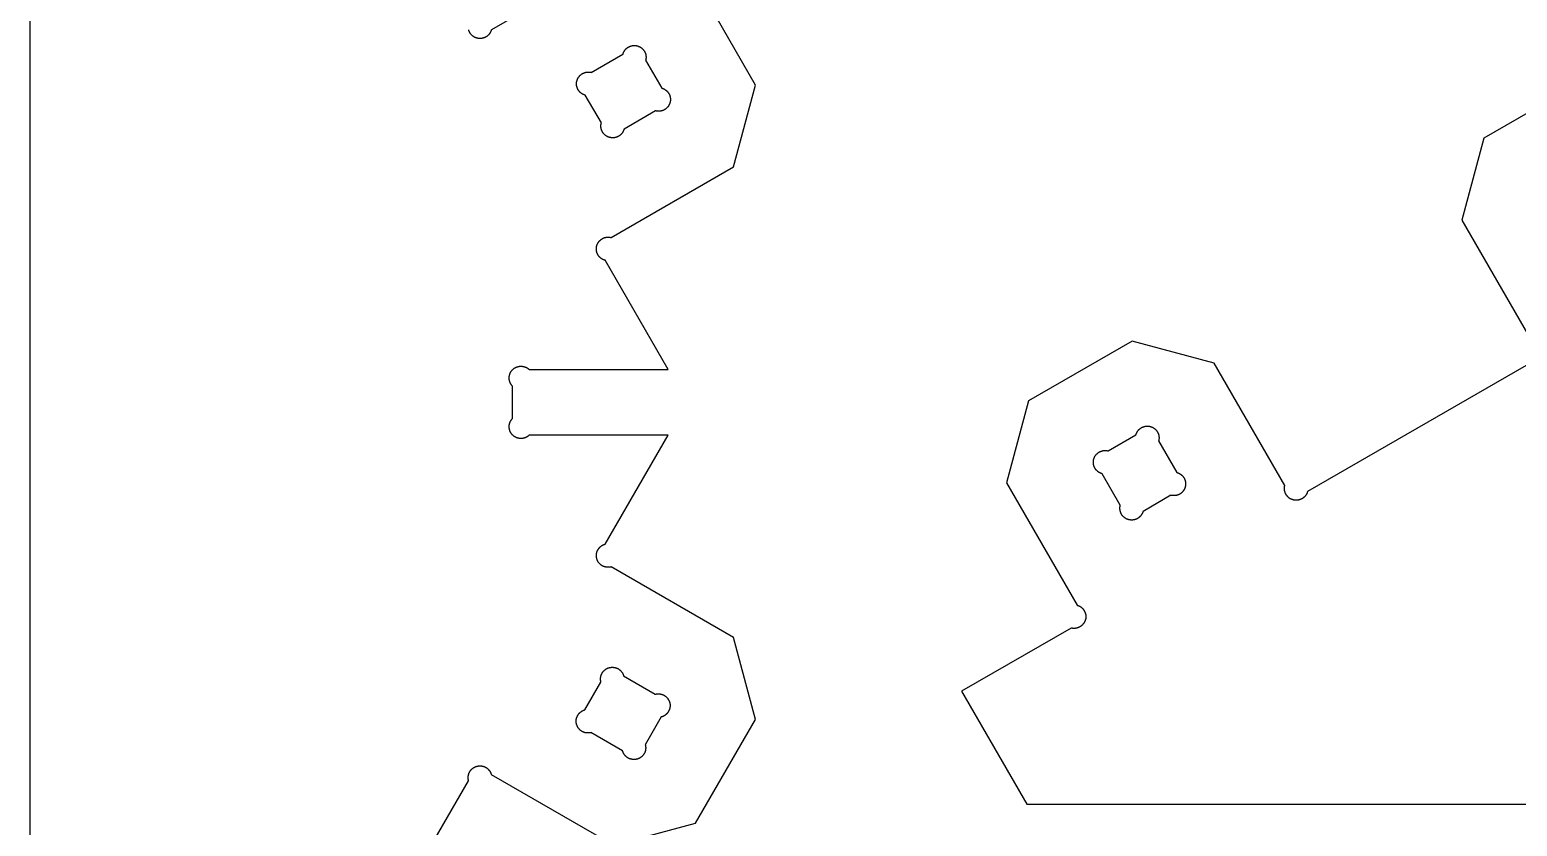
# Model space of a CAD drawing. Header units: inches. Extents: x -71.1 to 24.9, y -42.3 to 5.7.
# Drawn here: x -10.06 to 7, y -12.31 to -3.18 of the extents above; entities that cross this region are included whole.
import ezdxf

# ---------------------------------------------------------------- set-up
doc = ezdxf.new("R2010")
doc.units = ezdxf.units.IN
doc.header["$LTSCALE"] = 0.03937
doc.header["$MEASUREMENT"] = 0
doc.layers.add('profile - inside', color=7, linetype='Continuous', true_color=0x000000)
doc.layers.add('profile - outside', color=7, linetype='Continuous', true_color=0x000000)

msp = doc.modelspace()

# ---------------------------------------------------------------- linework, layer by layer
at = {"layer": 'profile - inside'}
for points in [[(-3.691, -3.929), (-3.694, -3.929), (-3.697, -3.928), (-3.699, -3.927), (-3.702, -3.926), (-3.704, -3.925), (-3.707, -3.924), (-3.709, -3.923), (-3.712, -3.922), (-3.715, -3.921), (-3.717, -3.92), (-3.72, -3.918), (-3.722, -3.917), (-3.724, -3.916), (-3.727, -3.914), (-3.729, -3.913), (-3.732, -3.911), (-3.734, -3.909), (-3.736, -3.908), (-3.739, -3.906), (-3.741, -3.904), (-3.743, -3.902), (-3.745, -3.901), (-3.747, -3.899), (-3.75, -3.897), (-3.752, -3.895), (-3.754, -3.893), (-3.756, -3.891), (-3.758, -3.888), (-3.759, -3.886), (-3.761, -3.884), (-3.763, -3.882), (-3.765, -3.879), (-3.766, -3.877), (-3.768, -3.875), (-3.77, -3.872), (-3.771, -3.87), (-3.773, -3.868), (-3.774, -3.865), (-3.775, -3.863), (-3.777, -3.86), (-3.778, -3.858), (-3.779, -3.855), (-3.78, -3.853), (-3.781, -3.85), (-3.782, -3.848), (-3.783, -3.845), (-3.784, -3.842), (-3.785, -3.84), (-3.786, -3.837), (-3.787, -3.835), (-3.787, -3.832), (-3.788, -3.829), (-3.789, -3.827), (-3.789, -3.824), (-3.79, -3.822), (-3.79, -3.819), (-3.79, -3.817), (-3.791, -3.814), (-3.791, -3.811), (-3.791, -3.809), (-3.791, -3.806), (-3.791, -3.804), (-3.791, -3.801), (-3.791, -3.799), (-3.791, -3.796), (-3.791, -3.793), (-3.791, -3.79), (-3.791, -3.787), (-3.791, -3.784), (-3.79, -3.781), (-3.79, -3.777), (-3.789, -3.774), (-3.789, -3.771), (-3.788, -3.768), (-3.787, -3.765), (-3.786, -3.762), (-3.785, -3.759), (-3.784, -3.755), (-3.783, -3.752), (-3.782, -3.749), (-3.781, -3.746), (-3.779, -3.743), (-3.778, -3.74), (-3.776, -3.737), (-3.775, -3.734), (-3.773, -3.731), (-3.771, -3.728), (-3.769, -3.725), (-3.768, -3.722), (-3.766, -3.719), (-3.763, -3.717), (-3.761, -3.714), (-3.759, -3.711), (-3.757, -3.709), (-3.754, -3.706), (-3.752, -3.703), (-3.749, -3.701), (-3.747, -3.699), (-3.744, -3.696), (-3.742, -3.694), (-3.739, -3.692), (-3.736, -3.69), (-3.733, -3.688), (-3.73, -3.686), (-3.727, -3.684), (-3.724, -3.682), (-3.721, -3.681), (-3.718, -3.679), (-3.715, -3.677), (-3.712, -3.676), (-3.709, -3.675), (-3.706, -3.673), (-3.703, -3.672), (-3.7, -3.671), (-3.697, -3.67), (-3.694, -3.669), (-3.69, -3.668), (-3.687, -3.667), (-3.684, -3.667), (-3.681, -3.666), (-3.678, -3.666), (-3.675, -3.665), (-3.672, -3.665), (-3.669, -3.664), (-3.666, -3.664), (-3.662, -3.664), (-3.659, -3.664), (-3.656, -3.664), (-3.652, -3.664), (-3.648, -3.664), (-3.644, -3.665), (-3.639, -3.665), (-3.635, -3.666), (-3.63, -3.666), (-3.626, -3.667), (-3.622, -3.669), (-3.259, -3.459), (-3.259, -3.457), (-3.258, -3.454), (-3.257, -3.452), (-3.256, -3.449), (-3.255, -3.446), (-3.254, -3.444), (-3.253, -3.441), (-3.252, -3.439), (-3.251, -3.436), (-3.25, -3.434), (-3.248, -3.431), (-3.247, -3.429), (-3.246, -3.426), (-3.244, -3.424), (-3.243, -3.421), (-3.241, -3.419), (-3.24, -3.417), (-3.238, -3.414), (-3.236, -3.412), (-3.234, -3.41), (-3.233, -3.408), (-3.231, -3.405), (-3.229, -3.403), (-3.227, -3.401), (-3.225, -3.399), (-3.223, -3.397), (-3.221, -3.395), (-3.219, -3.393), (-3.216, -3.391), (-3.214, -3.39), (-3.212, -3.388), (-3.21, -3.386), (-3.207, -3.384), (-3.205, -3.383), (-3.203, -3.381), (-3.2, -3.38), (-3.198, -3.378), (-3.195, -3.377), (-3.193, -3.375), (-3.19, -3.374), (-3.188, -3.373), (-3.185, -3.372), (-3.183, -3.37), (-3.18, -3.369), (-3.178, -3.368), (-3.175, -3.367), (-3.172, -3.366), (-3.17, -3.366), (-3.167, -3.365), (-3.165, -3.364), (-3.162, -3.363), (-3.16, -3.363), (-3.157, -3.362), (-3.154, -3.362), (-3.152, -3.361), (-3.149, -3.361), (-3.147, -3.36), (-3.144, -3.36), (-3.142, -3.36), (-3.139, -3.36), (-3.136, -3.36), (-3.134, -3.359), (-3.131, -3.359), (-3.129, -3.359), (-3.126, -3.359), (-3.123, -3.359), (-3.12, -3.36), (-3.117, -3.36), (-3.114, -3.36), (-3.111, -3.361), (-3.108, -3.361), (-3.104, -3.362), (-3.101, -3.362), (-3.098, -3.363), (-3.095, -3.364), (-3.092, -3.365), (-3.089, -3.365), (-3.086, -3.366), (-3.082, -3.368), (-3.079, -3.369), (-3.076, -3.37), (-3.073, -3.371), (-3.07, -3.373), (-3.067, -3.374), (-3.064, -3.376), (-3.061, -3.378), (-3.058, -3.379), (-3.055, -3.381), (-3.052, -3.383), (-3.049, -3.385), (-3.047, -3.387), (-3.044, -3.39), (-3.041, -3.392), (-3.039, -3.394), (-3.036, -3.396), (-3.034, -3.399), (-3.031, -3.401), (-3.029, -3.404), (-3.026, -3.407), (-3.024, -3.409), (-3.022, -3.412), (-3.02, -3.415), (-3.018, -3.418), (-3.016, -3.42), (-3.014, -3.423), (-3.012, -3.426), (-3.011, -3.429), (-3.009, -3.432), (-3.008, -3.435), (-3.006, -3.438), (-3.005, -3.442), (-3.004, -3.445), (-3.002, -3.448), (-3.001, -3.451), (-3, -3.454), (-2.999, -3.457), (-2.998, -3.46), (-2.998, -3.463), (-2.997, -3.467), (-2.996, -3.47), (-2.996, -3.473), (-2.995, -3.476), (-2.995, -3.479), (-2.995, -3.482), (-2.994, -3.485), (-2.994, -3.488), (-2.994, -3.491), (-2.994, -3.494), (-2.994, -3.499), (-2.994, -3.503), (-2.995, -3.507), (-2.995, -3.512), (-2.996, -3.516), (-2.997, -3.52), (-2.998, -3.525), (-2.999, -3.529), (-2.814, -3.848), (-2.812, -3.849), (-2.809, -3.85), (-2.807, -3.85), (-2.804, -3.851), (-2.802, -3.852), (-2.799, -3.853), (-2.796, -3.854), (-2.794, -3.855), (-2.791, -3.857), (-2.789, -3.858), (-2.786, -3.859), (-2.784, -3.86), (-2.781, -3.862), (-2.779, -3.863), (-2.777, -3.865), (-2.774, -3.866), (-2.772, -3.868), (-2.77, -3.87), (-2.767, -3.871), (-2.765, -3.873), (-2.763, -3.875), (-2.761, -3.877), (-2.758, -3.879), (-2.756, -3.881), (-2.754, -3.883), (-2.752, -3.885), (-2.75, -3.887), (-2.748, -3.889), (-2.746, -3.891), (-2.745, -3.893), (-2.743, -3.896), (-2.741, -3.898), (-2.739, -3.9), (-2.738, -3.903), (-2.736, -3.905), (-2.735, -3.907), (-2.733, -3.91), (-2.732, -3.912), (-2.73, -3.915), (-2.729, -3.917), (-2.728, -3.92), (-2.727, -3.922), (-2.726, -3.925), (-2.724, -3.927), (-2.723, -3.93), (-2.723, -3.932), (-2.722, -3.935), (-2.721, -3.938), (-2.72, -3.94), (-2.719, -3.943), (-2.719, -3.945), (-2.718, -3.948), (-2.717, -3.951), (-2.717, -3.953), (-2.716, -3.956), (-2.716, -3.958), (-2.716, -3.961), (-2.715, -3.963), (-2.715, -3.966), (-2.715, -3.968), (-2.715, -3.971), (-2.715, -3.974), (-2.714, -3.976), (-2.714, -3.978), (-2.714, -3.981), (-2.715, -3.984), (-2.715, -3.988), (-2.715, -3.991), (-2.715, -3.994), (-2.716, -3.997), (-2.716, -4), (-2.717, -4.003), (-2.717, -4.006), (-2.718, -4.009), (-2.719, -4.012), (-2.72, -4.016), (-2.721, -4.019), (-2.722, -4.022), (-2.723, -4.025), (-2.724, -4.028), (-2.725, -4.031), (-2.727, -4.034), (-2.728, -4.037), (-2.73, -4.04), (-2.731, -4.043), (-2.733, -4.046), (-2.735, -4.049), (-2.736, -4.052), (-2.738, -4.055), (-2.74, -4.058), (-2.742, -4.061), (-2.745, -4.064), (-2.747, -4.066), (-2.749, -4.069), (-2.752, -4.071), (-2.754, -4.074), (-2.756, -4.076), (-2.759, -4.079), (-2.762, -4.081), (-2.764, -4.083), (-2.767, -4.085), (-2.77, -4.088), (-2.773, -4.09), (-2.776, -4.091), (-2.778, -4.093), (-2.781, -4.095), (-2.784, -4.097), (-2.787, -4.098), (-2.79, -4.1), (-2.794, -4.101), (-2.797, -4.103), (-2.8, -4.104), (-2.803, -4.105), (-2.806, -4.106), (-2.809, -4.107), (-2.812, -4.108), (-2.815, -4.109), (-2.819, -4.11), (-2.822, -4.111), (-2.825, -4.111), (-2.828, -4.112), (-2.831, -4.112), (-2.834, -4.113), (-2.837, -4.113), (-2.84, -4.113), (-2.843, -4.113), (-2.846, -4.113), (-2.849, -4.113), (-2.854, -4.113), (-2.858, -4.113), (-2.862, -4.113), (-2.867, -4.112), (-2.871, -4.112), (-2.875, -4.111), (-2.88, -4.11), (-2.884, -4.109), (-3.246, -4.318), (-3.247, -4.321), (-3.248, -4.323), (-3.249, -4.326), (-3.25, -4.328), (-3.251, -4.331), (-3.252, -4.333), (-3.253, -4.336), (-3.254, -4.339), (-3.255, -4.341), (-3.256, -4.344), (-3.258, -4.346), (-3.259, -4.349), (-3.26, -4.351), (-3.262, -4.354), (-3.263, -4.356), (-3.265, -4.358), (-3.266, -4.361), (-3.268, -4.363), (-3.27, -4.365), (-3.272, -4.368), (-3.273, -4.37), (-3.275, -4.372), (-3.277, -4.374), (-3.279, -4.376), (-3.281, -4.378), (-3.283, -4.38), (-3.285, -4.382), (-3.287, -4.384), (-3.29, -4.386), (-3.292, -4.388), (-3.294, -4.39), (-3.296, -4.391), (-3.299, -4.393), (-3.301, -4.395), (-3.303, -4.396), (-3.306, -4.398), (-3.308, -4.399), (-3.311, -4.401), (-3.313, -4.402), (-3.316, -4.403), (-3.318, -4.405), (-3.321, -4.406), (-3.323, -4.407), (-3.326, -4.408), (-3.328, -4.409), (-3.331, -4.41), (-3.333, -4.411), (-3.336, -4.412), (-3.339, -4.413), (-3.341, -4.413), (-3.344, -4.414), (-3.346, -4.415), (-3.349, -4.415), (-3.352, -4.416), (-3.354, -4.416), (-3.357, -4.417), (-3.359, -4.417), (-3.362, -4.417), (-3.364, -4.417), (-3.367, -4.418), (-3.369, -4.418), (-3.372, -4.418), (-3.374, -4.418), (-3.377, -4.418), (-3.38, -4.418), (-3.383, -4.418), (-3.386, -4.418), (-3.389, -4.418), (-3.392, -4.417), (-3.395, -4.417), (-3.398, -4.416), (-3.401, -4.416), (-3.405, -4.415), (-3.408, -4.414), (-3.411, -4.414), (-3.414, -4.413), (-3.417, -4.412), (-3.42, -4.411), (-3.423, -4.41), (-3.427, -4.409), (-3.43, -4.407), (-3.433, -4.406), (-3.436, -4.405), (-3.439, -4.403), (-3.442, -4.401), (-3.445, -4.4), (-3.448, -4.398), (-3.451, -4.396), (-3.454, -4.394), (-3.456, -4.392), (-3.459, -4.39), (-3.462, -4.388), (-3.465, -4.386), (-3.467, -4.383), (-3.47, -4.381), (-3.472, -4.379), (-3.475, -4.376), (-3.477, -4.373), (-3.479, -4.371), (-3.482, -4.368), (-3.484, -4.365), (-3.486, -4.363), (-3.488, -4.36), (-3.49, -4.357), (-3.492, -4.354), (-3.493, -4.351), (-3.495, -4.348), (-3.497, -4.345), (-3.498, -4.342), (-3.5, -4.339), (-3.501, -4.336), (-3.502, -4.333), (-3.504, -4.33), (-3.505, -4.327), (-3.506, -4.323), (-3.507, -4.32), (-3.508, -4.317), (-3.508, -4.314), (-3.509, -4.311), (-3.51, -4.308), (-3.51, -4.305), (-3.511, -4.301), (-3.511, -4.298), (-3.511, -4.295), (-3.512, -4.292), (-3.512, -4.289), (-3.512, -4.286), (-3.512, -4.283), (-3.512, -4.279), (-3.512, -4.275), (-3.511, -4.27), (-3.511, -4.266), (-3.51, -4.261), (-3.509, -4.257), (-3.508, -4.253), (-3.507, -4.248), (-3.691, -3.929)], [(2.706, -8.702), (2.705, -8.704), (2.704, -8.707), (2.703, -8.71), (2.703, -8.712), (2.702, -8.715), (2.701, -8.717), (2.7, -8.72), (2.698, -8.722), (2.697, -8.725), (2.696, -8.727), (2.695, -8.73), (2.693, -8.732), (2.692, -8.735), (2.69, -8.737), (2.689, -8.74), (2.687, -8.742), (2.686, -8.744), (2.684, -8.747), (2.682, -8.749), (2.681, -8.751), (2.679, -8.754), (2.677, -8.756), (2.675, -8.758), (2.673, -8.76), (2.671, -8.762), (2.669, -8.764), (2.667, -8.766), (2.665, -8.768), (2.663, -8.77), (2.66, -8.772), (2.658, -8.773), (2.656, -8.775), (2.654, -8.777), (2.651, -8.779), (2.649, -8.78), (2.646, -8.782), (2.644, -8.783), (2.642, -8.785), (2.639, -8.786), (2.637, -8.787), (2.634, -8.788), (2.632, -8.79), (2.629, -8.791), (2.626, -8.792), (2.624, -8.793), (2.621, -8.794), (2.619, -8.795), (2.616, -8.796), (2.614, -8.796), (2.611, -8.797), (2.608, -8.798), (2.606, -8.798), (2.603, -8.799), (2.601, -8.8), (2.598, -8.8), (2.595, -8.8), (2.593, -8.801), (2.59, -8.801), (2.588, -8.801), (2.585, -8.802), (2.583, -8.802), (2.58, -8.802), (2.578, -8.802), (2.575, -8.802), (2.572, -8.802), (2.569, -8.802), (2.566, -8.802), (2.563, -8.801), (2.56, -8.801), (2.557, -8.801), (2.554, -8.8), (2.551, -8.8), (2.548, -8.799), (2.544, -8.798), (2.541, -8.798), (2.538, -8.797), (2.535, -8.796), (2.532, -8.795), (2.529, -8.794), (2.526, -8.792), (2.523, -8.791), (2.519, -8.79), (2.516, -8.788), (2.513, -8.787), (2.51, -8.785), (2.507, -8.784), (2.504, -8.782), (2.501, -8.78), (2.499, -8.778), (2.496, -8.776), (2.493, -8.774), (2.49, -8.772), (2.488, -8.769), (2.485, -8.767), (2.482, -8.765), (2.48, -8.762), (2.477, -8.76), (2.475, -8.757), (2.473, -8.755), (2.471, -8.752), (2.468, -8.749), (2.466, -8.746), (2.464, -8.744), (2.462, -8.741), (2.46, -8.738), (2.459, -8.735), (2.457, -8.732), (2.455, -8.729), (2.454, -8.726), (2.452, -8.723), (2.451, -8.72), (2.45, -8.717), (2.449, -8.713), (2.448, -8.71), (2.446, -8.707), (2.446, -8.704), (2.445, -8.701), (2.444, -8.698), (2.443, -8.695), (2.443, -8.691), (2.442, -8.688), (2.442, -8.685), (2.441, -8.682), (2.441, -8.679), (2.441, -8.676), (2.44, -8.673), (2.44, -8.67), (2.44, -8.667), (2.44, -8.663), (2.441, -8.658), (2.441, -8.654), (2.441, -8.65), (2.442, -8.645), (2.443, -8.641), (2.444, -8.636), (2.445, -8.632), (2.236, -8.27), (2.233, -8.269), (2.231, -8.268), (2.228, -8.268), (2.225, -8.267), (2.223, -8.266), (2.22, -8.265), (2.218, -8.264), (2.215, -8.262), (2.213, -8.261), (2.21, -8.26), (2.208, -8.259), (2.205, -8.257), (2.203, -8.256), (2.2, -8.255), (2.198, -8.253), (2.196, -8.252), (2.193, -8.25), (2.191, -8.248), (2.189, -8.247), (2.186, -8.245), (2.184, -8.243), (2.182, -8.241), (2.18, -8.239), (2.178, -8.237), (2.176, -8.235), (2.174, -8.233), (2.172, -8.231), (2.17, -8.229), (2.168, -8.227), (2.166, -8.225), (2.164, -8.222), (2.162, -8.22), (2.161, -8.218), (2.159, -8.215), (2.158, -8.213), (2.156, -8.211), (2.155, -8.208), (2.153, -8.206), (2.152, -8.203), (2.15, -8.201), (2.149, -8.198), (2.148, -8.196), (2.147, -8.193), (2.146, -8.191), (2.145, -8.188), (2.144, -8.185), (2.143, -8.183), (2.142, -8.18), (2.141, -8.178), (2.141, -8.175), (2.14, -8.173), (2.139, -8.17), (2.139, -8.167), (2.138, -8.165), (2.138, -8.162), (2.137, -8.16), (2.137, -8.157), (2.137, -8.154), (2.136, -8.152), (2.136, -8.149), (2.136, -8.147), (2.136, -8.144), (2.136, -8.142), (2.136, -8.139), (2.136, -8.136), (2.136, -8.133), (2.136, -8.13), (2.136, -8.127), (2.137, -8.124), (2.137, -8.121), (2.137, -8.118), (2.138, -8.115), (2.139, -8.112), (2.139, -8.109), (2.14, -8.105), (2.141, -8.102), (2.142, -8.099), (2.143, -8.096), (2.144, -8.093), (2.145, -8.09), (2.147, -8.087), (2.148, -8.084), (2.149, -8.08), (2.151, -8.077), (2.152, -8.074), (2.154, -8.071), (2.156, -8.068), (2.158, -8.066), (2.16, -8.063), (2.162, -8.06), (2.164, -8.057), (2.166, -8.054), (2.168, -8.052), (2.17, -8.049), (2.173, -8.046), (2.175, -8.044), (2.178, -8.042), (2.18, -8.039), (2.183, -8.037), (2.186, -8.035), (2.188, -8.032), (2.191, -8.03), (2.194, -8.028), (2.197, -8.026), (2.2, -8.025), (2.203, -8.023), (2.206, -8.021), (2.209, -8.02), (2.212, -8.018), (2.215, -8.017), (2.218, -8.015), (2.221, -8.014), (2.224, -8.013), (2.227, -8.012), (2.23, -8.011), (2.234, -8.01), (2.237, -8.009), (2.24, -8.008), (2.243, -8.007), (2.246, -8.007), (2.249, -8.006), (2.252, -8.006), (2.256, -8.005), (2.259, -8.005), (2.262, -8.005), (2.265, -8.005), (2.268, -8.004), (2.271, -8.004), (2.275, -8.005), (2.279, -8.005), (2.284, -8.005), (2.288, -8.006), (2.292, -8.006), (2.297, -8.007), (2.301, -8.008), (2.306, -8.009), (2.625, -7.825), (2.625, -7.822), (2.626, -7.82), (2.627, -7.817), (2.628, -7.815), (2.629, -7.812), (2.63, -7.809), (2.631, -7.807), (2.632, -7.804), (2.633, -7.802), (2.634, -7.799), (2.636, -7.797), (2.637, -7.794), (2.638, -7.792), (2.64, -7.789), (2.641, -7.787), (2.643, -7.785), (2.644, -7.782), (2.646, -7.78), (2.648, -7.778), (2.65, -7.775), (2.651, -7.773), (2.653, -7.771), (2.655, -7.769), (2.657, -7.767), (2.659, -7.765), (2.661, -7.763), (2.663, -7.761), (2.665, -7.759), (2.668, -7.757), (2.67, -7.755), (2.672, -7.753), (2.674, -7.752), (2.677, -7.75), (2.679, -7.748), (2.681, -7.747), (2.684, -7.745), (2.686, -7.744), (2.689, -7.742), (2.691, -7.741), (2.694, -7.74), (2.696, -7.738), (2.699, -7.737), (2.701, -7.736), (2.704, -7.735), (2.706, -7.734), (2.709, -7.733), (2.711, -7.732), (2.714, -7.731), (2.717, -7.73), (2.719, -7.73), (2.722, -7.729), (2.724, -7.728), (2.727, -7.728), (2.73, -7.727), (2.732, -7.727), (2.735, -7.726), (2.737, -7.726), (2.74, -7.726), (2.742, -7.725), (2.745, -7.725), (2.747, -7.725), (2.75, -7.725), (2.752, -7.725), (2.755, -7.725), (2.758, -7.725), (2.761, -7.725), (2.764, -7.725), (2.767, -7.725), (2.77, -7.726), (2.773, -7.726), (2.776, -7.727), (2.779, -7.727), (2.783, -7.728), (2.786, -7.728), (2.789, -7.729), (2.792, -7.73), (2.795, -7.731), (2.798, -7.732), (2.801, -7.733), (2.805, -7.734), (2.808, -7.736), (2.811, -7.737), (2.814, -7.738), (2.817, -7.74), (2.82, -7.742), (2.823, -7.743), (2.826, -7.745), (2.829, -7.747), (2.832, -7.749), (2.835, -7.751), (2.837, -7.753), (2.84, -7.755), (2.843, -7.757), (2.845, -7.76), (2.848, -7.762), (2.85, -7.764), (2.853, -7.767), (2.855, -7.769), (2.858, -7.772), (2.86, -7.775), (2.862, -7.778), (2.864, -7.78), (2.866, -7.783), (2.868, -7.786), (2.87, -7.789), (2.872, -7.792), (2.873, -7.795), (2.875, -7.798), (2.876, -7.801), (2.878, -7.804), (2.879, -7.807), (2.88, -7.81), (2.882, -7.813), (2.883, -7.816), (2.884, -7.82), (2.885, -7.823), (2.886, -7.826), (2.886, -7.829), (2.887, -7.832), (2.888, -7.835), (2.888, -7.838), (2.889, -7.842), (2.889, -7.845), (2.889, -7.848), (2.89, -7.851), (2.89, -7.854), (2.89, -7.857), (2.89, -7.86), (2.89, -7.864), (2.89, -7.868), (2.889, -7.873), (2.889, -7.877), (2.888, -7.881), (2.887, -7.886), (2.886, -7.89), (2.885, -7.895), (3.094, -8.257), (3.097, -8.258), (3.1, -8.258), (3.102, -8.259), (3.105, -8.26), (3.107, -8.261), (3.11, -8.262), (3.112, -8.263), (3.115, -8.264), (3.118, -8.265), (3.12, -8.267), (3.123, -8.268), (3.125, -8.269), (3.128, -8.271), (3.13, -8.272), (3.132, -8.274), (3.135, -8.275), (3.137, -8.277), (3.139, -8.279), (3.142, -8.28), (3.144, -8.282), (3.146, -8.284), (3.148, -8.286), (3.151, -8.288), (3.153, -8.29), (3.155, -8.292), (3.157, -8.294), (3.159, -8.296), (3.161, -8.298), (3.162, -8.3), (3.164, -8.302), (3.166, -8.304), (3.168, -8.307), (3.17, -8.309), (3.171, -8.311), (3.173, -8.314), (3.174, -8.316), (3.176, -8.319), (3.177, -8.321), (3.178, -8.324), (3.18, -8.326), (3.181, -8.329), (3.182, -8.331), (3.183, -8.334), (3.184, -8.336), (3.185, -8.339), (3.186, -8.341), (3.187, -8.344), (3.188, -8.346), (3.189, -8.349), (3.19, -8.352), (3.19, -8.354), (3.191, -8.357), (3.192, -8.359), (3.192, -8.362), (3.193, -8.365), (3.193, -8.367), (3.193, -8.37), (3.194, -8.372), (3.194, -8.375), (3.194, -8.377), (3.194, -8.38), (3.194, -8.382), (3.194, -8.385), (3.194, -8.387), (3.194, -8.39), (3.194, -8.393), (3.194, -8.396), (3.194, -8.399), (3.194, -8.403), (3.193, -8.406), (3.193, -8.409), (3.192, -8.412), (3.192, -8.415), (3.191, -8.418), (3.19, -8.421), (3.189, -8.424), (3.188, -8.428), (3.187, -8.431), (3.186, -8.434), (3.185, -8.437), (3.184, -8.44), (3.182, -8.443), (3.181, -8.446), (3.179, -8.449), (3.178, -8.452), (3.176, -8.455), (3.174, -8.458), (3.172, -8.461), (3.171, -8.464), (3.169, -8.467), (3.166, -8.47), (3.164, -8.472), (3.162, -8.475), (3.16, -8.478), (3.157, -8.48), (3.155, -8.483), (3.152, -8.485), (3.15, -8.488), (3.147, -8.49), (3.145, -8.492), (3.142, -8.494), (3.139, -8.496), (3.136, -8.498), (3.133, -8.5), (3.13, -8.502), (3.128, -8.504), (3.125, -8.506), (3.122, -8.507), (3.118, -8.509), (3.115, -8.51), (3.112, -8.512), (3.109, -8.513), (3.106, -8.514), (3.103, -8.515), (3.1, -8.516), (3.097, -8.517), (3.093, -8.518), (3.09, -8.519), (3.087, -8.519), (3.084, -8.52), (3.081, -8.521), (3.078, -8.521), (3.075, -8.521), (3.072, -8.522), (3.069, -8.522), (3.066, -8.522), (3.062, -8.522), (3.059, -8.522), (3.055, -8.522), (3.051, -8.522), (3.047, -8.522), (3.042, -8.521), (3.038, -8.521), (3.033, -8.52), (3.029, -8.519), (3.025, -8.518), (2.706, -8.702)], [(-3.511, -10.66), (-3.513, -10.656), (-3.513, -10.651), (-3.514, -10.647), (-3.515, -10.642), (-3.515, -10.638), (-3.516, -10.634), (-3.516, -10.629), (-3.516, -10.625), (-3.516, -10.622), (-3.516, -10.619), (-3.516, -10.616), (-3.515, -10.613), (-3.515, -10.61), (-3.515, -10.607), (-3.514, -10.604), (-3.514, -10.6), (-3.513, -10.597), (-3.512, -10.594), (-3.512, -10.591), (-3.511, -10.588), (-3.51, -10.585), (-3.509, -10.582), (-3.508, -10.578), (-3.507, -10.575), (-3.505, -10.572), (-3.504, -10.569), (-3.502, -10.566), (-3.501, -10.563), (-3.499, -10.56), (-3.498, -10.557), (-3.496, -10.554), (-3.494, -10.551), (-3.492, -10.548), (-3.49, -10.545), (-3.488, -10.543), (-3.486, -10.54), (-3.484, -10.537), (-3.481, -10.535), (-3.479, -10.532), (-3.476, -10.53), (-3.474, -10.527), (-3.471, -10.525), (-3.469, -10.522), (-3.466, -10.52), (-3.463, -10.518), (-3.461, -10.516), (-3.458, -10.514), (-3.455, -10.512), (-3.452, -10.51), (-3.449, -10.508), (-3.446, -10.507), (-3.443, -10.505), (-3.44, -10.504), (-3.437, -10.502), (-3.434, -10.501), (-3.431, -10.5), (-3.428, -10.498), (-3.424, -10.497), (-3.421, -10.496), (-3.418, -10.495), (-3.415, -10.494), (-3.412, -10.494), (-3.409, -10.493), (-3.406, -10.492), (-3.402, -10.492), (-3.399, -10.491), (-3.396, -10.491), (-3.393, -10.491), (-3.39, -10.49), (-3.387, -10.49), (-3.384, -10.49), (-3.381, -10.49), (-3.379, -10.49), (-3.376, -10.49), (-3.374, -10.49), (-3.371, -10.49), (-3.369, -10.491), (-3.366, -10.491), (-3.363, -10.491), (-3.361, -10.492), (-3.358, -10.492), (-3.356, -10.492), (-3.353, -10.493), (-3.351, -10.494), (-3.348, -10.494), (-3.345, -10.495), (-3.343, -10.496), (-3.34, -10.496), (-3.338, -10.497), (-3.335, -10.498), (-3.332, -10.499), (-3.33, -10.5), (-3.327, -10.501), (-3.325, -10.502), (-3.322, -10.504), (-3.32, -10.505), (-3.317, -10.506), (-3.315, -10.507), (-3.312, -10.509), (-3.31, -10.51), (-3.308, -10.512), (-3.305, -10.513), (-3.303, -10.515), (-3.3, -10.517), (-3.298, -10.518), (-3.296, -10.52), (-3.294, -10.522), (-3.292, -10.524), (-3.289, -10.526), (-3.287, -10.528), (-3.285, -10.53), (-3.283, -10.532), (-3.281, -10.534), (-3.279, -10.536), (-3.278, -10.538), (-3.276, -10.541), (-3.274, -10.543), (-3.272, -10.545), (-3.271, -10.547), (-3.269, -10.55), (-3.267, -10.552), (-3.266, -10.555), (-3.264, -10.557), (-3.263, -10.559), (-3.262, -10.562), (-3.26, -10.564), (-3.259, -10.567), (-3.258, -10.569), (-3.257, -10.572), (-3.256, -10.575), (-3.255, -10.577), (-3.254, -10.58), (-3.253, -10.582), (-3.252, -10.585), (-3.251, -10.588), (-3.251, -10.59), (-2.888, -10.799), (-2.884, -10.798), (-2.88, -10.797), (-2.875, -10.796), (-2.871, -10.796), (-2.866, -10.795), (-2.862, -10.795), (-2.858, -10.795), (-2.854, -10.795), (-2.851, -10.795), (-2.848, -10.795), (-2.844, -10.795), (-2.841, -10.795), (-2.838, -10.795), (-2.835, -10.796), (-2.832, -10.796), (-2.829, -10.797), (-2.826, -10.797), (-2.823, -10.798), (-2.82, -10.799), (-2.816, -10.8), (-2.813, -10.801), (-2.81, -10.802), (-2.807, -10.803), (-2.804, -10.804), (-2.801, -10.805), (-2.798, -10.807), (-2.795, -10.808), (-2.792, -10.81), (-2.789, -10.811), (-2.786, -10.813), (-2.783, -10.815), (-2.78, -10.817), (-2.777, -10.818), (-2.774, -10.82), (-2.771, -10.823), (-2.768, -10.825), (-2.766, -10.827), (-2.763, -10.829), (-2.761, -10.832), (-2.758, -10.834), (-2.756, -10.837), (-2.753, -10.839), (-2.751, -10.842), (-2.749, -10.844), (-2.747, -10.847), (-2.744, -10.85), (-2.742, -10.853), (-2.741, -10.856), (-2.739, -10.859), (-2.737, -10.862), (-2.735, -10.865), (-2.734, -10.868), (-2.732, -10.871), (-2.731, -10.874), (-2.729, -10.877), (-2.728, -10.88), (-2.727, -10.883), (-2.726, -10.886), (-2.725, -10.889), (-2.724, -10.892), (-2.723, -10.896), (-2.722, -10.899), (-2.721, -10.902), (-2.721, -10.905), (-2.72, -10.908), (-2.72, -10.911), (-2.719, -10.914), (-2.719, -10.917), (-2.719, -10.92), (-2.719, -10.924), (-2.719, -10.927), (-2.719, -10.93), (-2.719, -10.932), (-2.719, -10.934), (-2.719, -10.937), (-2.719, -10.94), (-2.719, -10.942), (-2.719, -10.945), (-2.72, -10.947), (-2.72, -10.95), (-2.72, -10.952), (-2.721, -10.955), (-2.721, -10.957), (-2.722, -10.96), (-2.723, -10.963), (-2.723, -10.965), (-2.724, -10.968), (-2.725, -10.97), (-2.726, -10.973), (-2.727, -10.976), (-2.728, -10.978), (-2.729, -10.981), (-2.73, -10.983), (-2.731, -10.986), (-2.732, -10.988), (-2.733, -10.991), (-2.735, -10.993), (-2.736, -10.996), (-2.737, -10.998), (-2.739, -11.001), (-2.74, -11.003), (-2.742, -11.005), (-2.744, -11.008), (-2.745, -11.01), (-2.747, -11.012), (-2.749, -11.015), (-2.751, -11.017), (-2.752, -11.019), (-2.754, -11.021), (-2.756, -11.023), (-2.758, -11.025), (-2.76, -11.027), (-2.763, -11.029), (-2.765, -11.031), (-2.767, -11.033), (-2.769, -11.035), (-2.771, -11.037), (-2.774, -11.038), (-2.776, -11.04), (-2.778, -11.042), (-2.781, -11.043), (-2.783, -11.045), (-2.786, -11.046), (-2.788, -11.048), (-2.79, -11.049), (-2.793, -11.05), (-2.795, -11.051), (-2.798, -11.053), (-2.801, -11.054), (-2.803, -11.055), (-2.806, -11.056), (-2.808, -11.057), (-2.811, -11.058), (-2.813, -11.058), (-2.816, -11.059), (-2.819, -11.06), (-3.003, -11.379), (-3.002, -11.383), (-3.001, -11.388), (-3, -11.392), (-2.999, -11.397), (-2.999, -11.401), (-2.998, -11.405), (-2.998, -11.41), (-2.998, -11.414), (-2.998, -11.417), (-2.998, -11.42), (-2.998, -11.423), (-2.999, -11.426), (-2.999, -11.429), (-2.999, -11.432), (-3, -11.435), (-3, -11.438), (-3.001, -11.441), (-3.002, -11.445), (-3.002, -11.448), (-3.003, -11.451), (-3.004, -11.454), (-3.005, -11.457), (-3.006, -11.46), (-3.008, -11.463), (-3.009, -11.467), (-3.01, -11.47), (-3.012, -11.473), (-3.013, -11.476), (-3.015, -11.479), (-3.016, -11.482), (-3.018, -11.485), (-3.02, -11.488), (-3.022, -11.49), (-3.024, -11.493), (-3.026, -11.496), (-3.028, -11.499), (-3.03, -11.502), (-3.033, -11.504), (-3.035, -11.507), (-3.038, -11.509), (-3.04, -11.512), (-3.043, -11.514), (-3.045, -11.516), (-3.048, -11.519), (-3.051, -11.521), (-3.053, -11.523), (-3.056, -11.525), (-3.059, -11.527), (-3.062, -11.529), (-3.065, -11.53), (-3.068, -11.532), (-3.071, -11.534), (-3.074, -11.535), (-3.077, -11.537), (-3.08, -11.538), (-3.083, -11.539), (-3.086, -11.54), (-3.09, -11.542), (-3.093, -11.543), (-3.096, -11.544), (-3.099, -11.544), (-3.102, -11.545), (-3.105, -11.546), (-3.108, -11.546), (-3.112, -11.547), (-3.115, -11.547), (-3.118, -11.548), (-3.121, -11.548), (-3.124, -11.548), (-3.127, -11.549), (-3.13, -11.549), (-3.133, -11.549), (-3.136, -11.549), (-3.138, -11.549), (-3.14, -11.549), (-3.143, -11.548), (-3.146, -11.548), (-3.148, -11.548), (-3.151, -11.548), (-3.153, -11.547), (-3.156, -11.547), (-3.158, -11.546), (-3.161, -11.546), (-3.164, -11.545), (-3.166, -11.545), (-3.169, -11.544), (-3.171, -11.543), (-3.174, -11.542), (-3.176, -11.542), (-3.179, -11.541), (-3.182, -11.54), (-3.184, -11.539), (-3.187, -11.538), (-3.189, -11.536), (-3.192, -11.535), (-3.194, -11.534), (-3.197, -11.533), (-3.199, -11.531), (-3.202, -11.53), (-3.204, -11.528), (-3.207, -11.527), (-3.209, -11.525), (-3.211, -11.524), (-3.214, -11.522), (-3.216, -11.52), (-3.218, -11.519), (-3.22, -11.517), (-3.223, -11.515), (-3.225, -11.513), (-3.227, -11.511), (-3.229, -11.509), (-3.231, -11.507), (-3.233, -11.505), (-3.235, -11.503), (-3.237, -11.5), (-3.238, -11.498), (-3.24, -11.496), (-3.242, -11.494), (-3.244, -11.491), (-3.245, -11.489), (-3.247, -11.487), (-3.248, -11.484), (-3.25, -11.482), (-3.251, -11.479), (-3.252, -11.477), (-3.254, -11.474), (-3.255, -11.472), (-3.256, -11.469), (-3.257, -11.467), (-3.258, -11.464), (-3.259, -11.462), (-3.26, -11.459), (-3.261, -11.456), (-3.262, -11.454), (-3.263, -11.451), (-3.263, -11.449), (-3.626, -11.24), (-3.63, -11.241), (-3.634, -11.242), (-3.639, -11.242), (-3.643, -11.243), (-3.648, -11.244), (-3.652, -11.244), (-3.656, -11.244), (-3.661, -11.244), (-3.664, -11.244), (-3.667, -11.244), (-3.67, -11.244), (-3.673, -11.244), (-3.676, -11.243), (-3.679, -11.243), (-3.682, -11.243), (-3.685, -11.242), (-3.688, -11.241), (-3.691, -11.241), (-3.695, -11.24), (-3.698, -11.239), (-3.701, -11.238), (-3.704, -11.237), (-3.707, -11.236), (-3.71, -11.235), (-3.713, -11.233), (-3.716, -11.232), (-3.72, -11.231), (-3.723, -11.229), (-3.726, -11.228), (-3.729, -11.226), (-3.732, -11.224), (-3.734, -11.222), (-3.737, -11.22), (-3.74, -11.218), (-3.743, -11.216), (-3.746, -11.214), (-3.748, -11.212), (-3.751, -11.21), (-3.754, -11.207), (-3.756, -11.205), (-3.758, -11.202), (-3.761, -11.2), (-3.763, -11.197), (-3.765, -11.194), (-3.768, -11.192), (-3.77, -11.189), (-3.772, -11.186), (-3.774, -11.183), (-3.775, -11.18), (-3.777, -11.177), (-3.779, -11.174), (-3.78, -11.171), (-3.782, -11.168), (-3.783, -11.165), (-3.785, -11.162), (-3.786, -11.159), (-3.787, -11.156), (-3.788, -11.153), (-3.789, -11.15), (-3.79, -11.146), (-3.791, -11.143), (-3.792, -11.14), (-3.793, -11.137), (-3.793, -11.134), (-3.794, -11.131), (-3.794, -11.128), (-3.795, -11.124), (-3.795, -11.121), (-3.795, -11.118), (-3.795, -11.115), (-3.796, -11.112), (-3.796, -11.109), (-3.796, -11.107), (-3.795, -11.104), (-3.795, -11.102), (-3.795, -11.099), (-3.795, -11.097), (-3.795, -11.094), (-3.794, -11.092), (-3.794, -11.089), (-3.794, -11.087), (-3.793, -11.084), (-3.793, -11.081), (-3.792, -11.079), (-3.791, -11.076), (-3.791, -11.074), (-3.79, -11.071), (-3.789, -11.068), (-3.788, -11.066), (-3.787, -11.063), (-3.787, -11.061), (-3.785, -11.058), (-3.784, -11.056), (-3.783, -11.053), (-3.782, -11.05), (-3.781, -11.048), (-3.78, -11.045), (-3.778, -11.043), (-3.777, -11.041), (-3.775, -11.038), (-3.774, -11.036), (-3.772, -11.033), (-3.771, -11.031), (-3.769, -11.029), (-3.767, -11.026), (-3.765, -11.024), (-3.764, -11.022), (-3.762, -11.02), (-3.76, -11.018), (-3.758, -11.016), (-3.756, -11.014), (-3.754, -11.011), (-3.752, -11.01), (-3.749, -11.008), (-3.747, -11.006), (-3.745, -11.004), (-3.743, -11.002), (-3.74, -11), (-3.738, -10.999), (-3.736, -10.997), (-3.733, -10.996), (-3.731, -10.994), (-3.729, -10.993), (-3.726, -10.991), (-3.724, -10.99), (-3.721, -10.989), (-3.719, -10.987), (-3.716, -10.986), (-3.714, -10.985), (-3.711, -10.984), (-3.708, -10.983), (-3.706, -10.982), (-3.703, -10.981), (-3.701, -10.98), (-3.698, -10.98), (-3.695, -10.979), (-3.511, -10.66)]]:
    msp.add_lwpolyline(points, dxfattribs=at)
at = {"layer": 'profile - outside'}
for points in [[(-10.063, 2.617), (-10.063, -17.508)], [(-3.364, -2.37), (-4.768, -3.179), (-4.769, -3.182), (-4.77, -3.185), (-4.771, -3.187), (-4.771, -3.19), (-4.772, -3.192), (-4.773, -3.195), (-4.774, -3.198), (-4.776, -3.2), (-4.777, -3.203), (-4.778, -3.205), (-4.779, -3.208), (-4.781, -3.21), (-4.782, -3.213), (-4.783, -3.215), (-4.785, -3.217), (-4.787, -3.22), (-4.788, -3.222), (-4.79, -3.224), (-4.792, -3.227), (-4.793, -3.229), (-4.795, -3.231), (-4.797, -3.233), (-4.799, -3.236), (-4.801, -3.238), (-4.803, -3.24), (-4.805, -3.242), (-4.807, -3.244), (-4.809, -3.246), (-4.811, -3.248), (-4.814, -3.249), (-4.816, -3.251), (-4.818, -3.253), (-4.82, -3.255), (-4.823, -3.256), (-4.825, -3.258), (-4.828, -3.259), (-4.83, -3.261), (-4.832, -3.262), (-4.835, -3.264), (-4.837, -3.265), (-4.84, -3.266), (-4.842, -3.267), (-4.845, -3.268), (-4.847, -3.269), (-4.85, -3.27), (-4.853, -3.271), (-4.855, -3.272), (-4.858, -3.273), (-4.86, -3.274), (-4.863, -3.275), (-4.866, -3.275), (-4.868, -3.276), (-4.871, -3.277), (-4.873, -3.277), (-4.876, -3.278), (-4.878, -3.278), (-4.881, -3.278), (-4.884, -3.279), (-4.886, -3.279), (-4.889, -3.279), (-4.891, -3.279), (-4.894, -3.279), (-4.896, -3.279), (-4.899, -3.28), (-4.902, -3.279), (-4.905, -3.279), (-4.908, -3.279), (-4.911, -3.279), (-4.914, -3.279), (-4.917, -3.278), (-4.92, -3.278), (-4.923, -3.277), (-4.926, -3.277), (-4.929, -3.276), (-4.933, -3.275), (-4.936, -3.274), (-4.939, -3.273), (-4.942, -3.272), (-4.945, -3.271), (-4.948, -3.27), (-4.951, -3.269), (-4.955, -3.267), (-4.958, -3.266), (-4.961, -3.264), (-4.964, -3.263), (-4.967, -3.261), (-4.97, -3.259), (-4.972, -3.258), (-4.975, -3.256), (-4.978, -3.254), (-4.981, -3.251), (-4.984, -3.249), (-4.986, -3.247), (-4.989, -3.245), (-4.992, -3.242), (-4.994, -3.24), (-4.997, -3.237), (-4.999, -3.235), (-5.001, -3.232), (-5.003, -3.23), (-5.006, -3.227), (-5.008, -3.224), (-5.01, -3.221), (-5.012, -3.218), (-5.013, -3.215), (-5.015, -3.213), (-5.017, -3.21), (-5.019, -3.207), (-5.02, -3.203), (-5.022, -3.2), (-5.023, -3.197), (-5.024, -3.194), (-5.025, -3.191), (-5.026, -3.188), (-5.027, -3.185), (-5.028, -3.182), (-5.029, -3.179)], [(-6.475, -14.294), (-5.03, -11.791), (-5.031, -11.786), (-5.032, -11.782), (-5.033, -11.778), (-5.033, -11.773), (-5.034, -11.769), (-5.034, -11.764), (-5.034, -11.76), (-5.034, -11.756), (-5.034, -11.753), (-5.034, -11.75), (-5.034, -11.747), (-5.034, -11.744), (-5.034, -11.741), (-5.033, -11.738), (-5.033, -11.735), (-5.032, -11.731), (-5.032, -11.728), (-5.031, -11.725), (-5.03, -11.722), (-5.029, -11.719), (-5.028, -11.716), (-5.027, -11.713), (-5.026, -11.709), (-5.025, -11.706), (-5.024, -11.703), (-5.022, -11.7), (-5.021, -11.697), (-5.019, -11.694), (-5.018, -11.691), (-5.016, -11.688), (-5.014, -11.685), (-5.012, -11.682), (-5.01, -11.679), (-5.008, -11.676), (-5.006, -11.674), (-5.004, -11.671), (-5.002, -11.668), (-5, -11.666), (-4.997, -11.663), (-4.995, -11.66), (-4.992, -11.658), (-4.99, -11.656), (-4.987, -11.653), (-4.985, -11.651), (-4.982, -11.649), (-4.979, -11.647), (-4.976, -11.645), (-4.973, -11.643), (-4.97, -11.641), (-4.967, -11.639), (-4.964, -11.638), (-4.961, -11.636), (-4.958, -11.635), (-4.955, -11.633), (-4.952, -11.632), (-4.949, -11.63), (-4.946, -11.629), (-4.943, -11.628), (-4.94, -11.627), (-4.937, -11.626), (-4.933, -11.625), (-4.93, -11.625), (-4.927, -11.624), (-4.924, -11.623), (-4.921, -11.623), (-4.918, -11.622), (-4.915, -11.622), (-4.912, -11.621), (-4.908, -11.621), (-4.905, -11.621), (-4.902, -11.621), (-4.899, -11.621), (-4.897, -11.621), (-4.894, -11.621), (-4.892, -11.621), (-4.889, -11.621), (-4.887, -11.622), (-4.884, -11.622), (-4.882, -11.622), (-4.879, -11.622), (-4.877, -11.623), (-4.874, -11.623), (-4.872, -11.624), (-4.869, -11.624), (-4.866, -11.625), (-4.864, -11.626), (-4.861, -11.626), (-4.859, -11.627), (-4.856, -11.628), (-4.853, -11.629), (-4.851, -11.63), (-4.848, -11.631), (-4.846, -11.632), (-4.843, -11.633), (-4.841, -11.634), (-4.838, -11.636), (-4.836, -11.637), (-4.833, -11.638), (-4.831, -11.64), (-4.828, -11.641), (-4.826, -11.643), (-4.824, -11.644), (-4.821, -11.646), (-4.819, -11.648), (-4.817, -11.649), (-4.814, -11.651), (-4.812, -11.653), (-4.81, -11.655), (-4.808, -11.657), (-4.806, -11.659), (-4.804, -11.661), (-4.802, -11.663), (-4.8, -11.665), (-4.798, -11.667), (-4.796, -11.669), (-4.794, -11.671), (-4.792, -11.674), (-4.791, -11.676), (-4.789, -11.678), (-4.787, -11.681), (-4.786, -11.683), (-4.784, -11.685), (-4.783, -11.688), (-4.781, -11.69), (-4.78, -11.693), (-4.779, -11.695), (-4.778, -11.698), (-4.776, -11.7), (-4.775, -11.703), (-4.774, -11.705), (-4.773, -11.708), (-4.772, -11.711), (-4.771, -11.713), (-4.771, -11.716), (-4.77, -11.718), (-4.769, -11.721), (-3.365, -12.531), (-2.426, -12.28), (-1.739, -11.089), (-1.99, -10.15), (-3.394, -9.339), (-3.398, -9.341), (-3.403, -9.341), (-3.407, -9.342), (-3.412, -9.343), (-3.416, -9.343), (-3.42, -9.344), (-3.425, -9.344), (-3.429, -9.344), (-3.432, -9.344), (-3.435, -9.344), (-3.438, -9.344), (-3.441, -9.343), (-3.444, -9.343), (-3.447, -9.343), (-3.45, -9.342), (-3.454, -9.342), (-3.457, -9.341), (-3.46, -9.34), (-3.463, -9.34), (-3.466, -9.339), (-3.469, -9.338), (-3.472, -9.337), (-3.476, -9.336), (-3.479, -9.335), (-3.482, -9.333), (-3.485, -9.332), (-3.488, -9.33), (-3.491, -9.329), (-3.494, -9.327), (-3.497, -9.326), (-3.5, -9.324), (-3.503, -9.322), (-3.506, -9.32), (-3.509, -9.318), (-3.511, -9.316), (-3.514, -9.314), (-3.517, -9.312), (-3.519, -9.309), (-3.522, -9.307), (-3.524, -9.304), (-3.527, -9.302), (-3.529, -9.299), (-3.532, -9.297), (-3.534, -9.294), (-3.536, -9.291), (-3.538, -9.289), (-3.54, -9.286), (-3.542, -9.283), (-3.544, -9.28), (-3.546, -9.277), (-3.547, -9.274), (-3.549, -9.271), (-3.55, -9.268), (-3.552, -9.265), (-3.553, -9.262), (-3.554, -9.259), (-3.556, -9.256), (-3.557, -9.252), (-3.558, -9.249), (-3.559, -9.246), (-3.56, -9.243), (-3.56, -9.24), (-3.561, -9.237), (-3.562, -9.234), (-3.562, -9.23), (-3.563, -9.227), (-3.563, -9.224), (-3.563, -9.221), (-3.564, -9.218), (-3.564, -9.215), (-3.564, -9.212), (-3.564, -9.209), (-3.564, -9.207), (-3.564, -9.204), (-3.564, -9.202), (-3.564, -9.199), (-3.563, -9.197), (-3.563, -9.194), (-3.563, -9.191), (-3.562, -9.189), (-3.562, -9.186), (-3.562, -9.184), (-3.561, -9.181), (-3.56, -9.179), (-3.56, -9.176), (-3.559, -9.173), (-3.558, -9.171), (-3.558, -9.168), (-3.557, -9.166), (-3.556, -9.163), (-3.555, -9.16), (-3.554, -9.158), (-3.553, -9.155), (-3.552, -9.153), (-3.551, -9.15), (-3.549, -9.148), (-3.548, -9.145), (-3.547, -9.143), (-3.545, -9.14), (-3.544, -9.138), (-3.542, -9.136), (-3.541, -9.133), (-3.539, -9.131), (-3.537, -9.128), (-3.536, -9.126), (-3.534, -9.124), (-3.532, -9.122), (-3.53, -9.12), (-3.528, -9.117), (-3.526, -9.115), (-3.524, -9.113), (-3.522, -9.111), (-3.52, -9.109), (-3.518, -9.107), (-3.516, -9.106), (-3.513, -9.104), (-3.511, -9.102), (-3.509, -9.1), (-3.507, -9.099), (-3.504, -9.097), (-3.502, -9.095), (-3.499, -9.094), (-3.497, -9.092), (-3.495, -9.091), (-3.492, -9.09), (-3.49, -9.088), (-3.487, -9.087), (-3.485, -9.086), (-3.482, -9.085), (-3.479, -9.084), (-3.477, -9.083), (-3.474, -9.082), (-3.472, -9.081), (-3.469, -9.08), (-3.466, -9.079), (-3.464, -9.079), (-2.741, -7.827), (-4.334, -7.827), (-4.336, -7.829), (-4.339, -7.832), (-4.341, -7.834), (-4.344, -7.836), (-4.347, -7.838), (-4.35, -7.84), (-4.353, -7.843), (-4.355, -7.844), (-4.358, -7.846), (-4.361, -7.848), (-4.364, -7.85), (-4.367, -7.851), (-4.37, -7.853), (-4.373, -7.854), (-4.376, -7.856), (-4.38, -7.857), (-4.383, -7.858), (-4.386, -7.859), (-4.389, -7.86), (-4.392, -7.861), (-4.395, -7.862), (-4.398, -7.863), (-4.402, -7.864), (-4.405, -7.864), (-4.408, -7.865), (-4.411, -7.865), (-4.414, -7.866), (-4.417, -7.866), (-4.42, -7.866), (-4.423, -7.866), (-4.426, -7.866), (-4.429, -7.866), (-4.432, -7.866), (-4.435, -7.866), (-4.438, -7.866), (-4.441, -7.866), (-4.444, -7.866), (-4.448, -7.865), (-4.451, -7.865), (-4.454, -7.864), (-4.457, -7.864), (-4.46, -7.863), (-4.463, -7.862), (-4.466, -7.861), (-4.47, -7.86), (-4.473, -7.859), (-4.476, -7.858), (-4.479, -7.857), (-4.482, -7.856), (-4.485, -7.854), (-4.488, -7.853), (-4.491, -7.851), (-4.494, -7.85), (-4.497, -7.848), (-4.5, -7.846), (-4.503, -7.844), (-4.506, -7.843), (-4.509, -7.84), (-4.512, -7.838), (-4.514, -7.836), (-4.517, -7.834), (-4.52, -7.832), (-4.522, -7.829), (-4.525, -7.827), (-4.527, -7.824), (-4.53, -7.822), (-4.532, -7.819), (-4.534, -7.817), (-4.536, -7.814), (-4.538, -7.811), (-4.54, -7.808), (-4.542, -7.805), (-4.544, -7.802), (-4.546, -7.799), (-4.548, -7.796), (-4.549, -7.793), (-4.551, -7.79), (-4.552, -7.787), (-4.553, -7.784), (-4.555, -7.781), (-4.556, -7.778), (-4.557, -7.775), (-4.558, -7.772), (-4.559, -7.769), (-4.56, -7.765), (-4.561, -7.762), (-4.561, -7.759), (-4.562, -7.756), (-4.563, -7.753), (-4.563, -7.75), (-4.563, -7.747), (-4.564, -7.744), (-4.564, -7.741), (-4.564, -7.737), (-4.564, -7.734), (-4.564, -7.731), (-4.564, -7.728), (-4.564, -7.725), (-4.564, -7.722), (-4.564, -7.719), (-4.563, -7.716), (-4.563, -7.713), (-4.563, -7.71), (-4.562, -7.707), (-4.561, -7.704), (-4.561, -7.701), (-4.56, -7.697), (-4.559, -7.694), (-4.558, -7.691), (-4.557, -7.688), (-4.556, -7.685), (-4.555, -7.682), (-4.553, -7.679), (-4.552, -7.676), (-4.551, -7.672), (-4.549, -7.669), (-4.548, -7.666), (-4.546, -7.663), (-4.544, -7.66), (-4.542, -7.658), (-4.54, -7.655), (-4.538, -7.652), (-4.536, -7.649), (-4.534, -7.646), (-4.532, -7.644), (-4.53, -7.641), (-4.527, -7.638), (-4.525, -7.636), (-4.525, -7.268), (-4.527, -7.265), (-4.53, -7.263), (-4.532, -7.26), (-4.534, -7.257), (-4.536, -7.255), (-4.538, -7.252), (-4.54, -7.249), (-4.542, -7.246), (-4.544, -7.243), (-4.546, -7.24), (-4.548, -7.237), (-4.549, -7.234), (-4.551, -7.231), (-4.552, -7.228), (-4.553, -7.225), (-4.555, -7.222), (-4.556, -7.219), (-4.557, -7.216), (-4.558, -7.213), (-4.559, -7.21), (-4.56, -7.206), (-4.561, -7.203), (-4.561, -7.2), (-4.562, -7.197), (-4.563, -7.194), (-4.563, -7.191), (-4.563, -7.188), (-4.564, -7.184), (-4.564, -7.181), (-4.564, -7.178), (-4.564, -7.175), (-4.564, -7.172), (-4.564, -7.169), (-4.564, -7.166), (-4.564, -7.163), (-4.564, -7.16), (-4.563, -7.157), (-4.563, -7.154), (-4.563, -7.151), (-4.562, -7.148), (-4.561, -7.145), (-4.561, -7.142), (-4.56, -7.138), (-4.559, -7.135), (-4.558, -7.132), (-4.557, -7.129), (-4.556, -7.126), (-4.555, -7.123), (-4.553, -7.12), (-4.552, -7.116), (-4.551, -7.113), (-4.549, -7.11), (-4.548, -7.107), (-4.546, -7.104), (-4.544, -7.101), (-4.542, -7.098), (-4.54, -7.096), (-4.538, -7.093), (-4.536, -7.09), (-4.534, -7.087), (-4.532, -7.085), (-4.53, -7.082), (-4.527, -7.079), (-4.525, -7.077), (-4.522, -7.074), (-4.52, -7.072), (-4.517, -7.07), (-4.514, -7.068), (-4.512, -7.065), (-4.509, -7.063), (-4.506, -7.061), (-4.503, -7.059), (-4.5, -7.058), (-4.497, -7.056), (-4.494, -7.054), (-4.491, -7.052), (-4.488, -7.051), (-4.485, -7.049), (-4.482, -7.048), (-4.479, -7.047), (-4.476, -7.046), (-4.473, -7.045), (-4.47, -7.044), (-4.466, -7.043), (-4.463, -7.042), (-4.46, -7.041), (-4.457, -7.04), (-4.454, -7.04), (-4.451, -7.039), (-4.448, -7.039), (-4.444, -7.038), (-4.441, -7.038), (-4.438, -7.038), (-4.435, -7.037), (-4.432, -7.037), (-4.429, -7.037), (-4.426, -7.037), (-4.423, -7.037), (-4.42, -7.038), (-4.417, -7.038), (-4.414, -7.038), (-4.411, -7.039), (-4.408, -7.039), (-4.405, -7.04), (-4.402, -7.04), (-4.398, -7.041), (-4.395, -7.042), (-4.392, -7.043), (-4.389, -7.044), (-4.386, -7.045), (-4.383, -7.046), (-4.38, -7.047), (-4.376, -7.048), (-4.373, -7.049), (-4.37, -7.051), (-4.367, -7.052), (-4.364, -7.054), (-4.361, -7.056), (-4.358, -7.058), (-4.355, -7.059), (-4.353, -7.061), (-4.35, -7.063), (-4.347, -7.065), (-4.344, -7.068), (-4.341, -7.07), (-4.339, -7.072), (-4.336, -7.074), (-4.334, -7.077), (-2.741, -7.077), (-3.464, -5.823), (-3.467, -5.822), (-3.47, -5.821), (-3.472, -5.82), (-3.475, -5.819), (-3.477, -5.818), (-3.48, -5.817), (-3.482, -5.816), (-3.485, -5.815), (-3.488, -5.814), (-3.49, -5.813), (-3.493, -5.811), (-3.495, -5.81), (-3.497, -5.809), (-3.5, -5.807), (-3.502, -5.806), (-3.505, -5.804), (-3.507, -5.803), (-3.509, -5.801), (-3.512, -5.799), (-3.514, -5.797), (-3.516, -5.796), (-3.518, -5.794), (-3.52, -5.792), (-3.523, -5.79), (-3.525, -5.788), (-3.527, -5.786), (-3.529, -5.784), (-3.531, -5.782), (-3.532, -5.779), (-3.534, -5.777), (-3.536, -5.775), (-3.538, -5.773), (-3.539, -5.77), (-3.541, -5.768), (-3.543, -5.766), (-3.544, -5.763), (-3.546, -5.761), (-3.547, -5.758), (-3.548, -5.756), (-3.55, -5.753), (-3.551, -5.751), (-3.552, -5.748), (-3.553, -5.746), (-3.554, -5.743), (-3.555, -5.741), (-3.556, -5.738), (-3.557, -5.736), (-3.558, -5.733), (-3.559, -5.73), (-3.56, -5.728), (-3.56, -5.725), (-3.561, -5.723), (-3.561, -5.72), (-3.562, -5.717), (-3.562, -5.715), (-3.563, -5.712), (-3.563, -5.71), (-3.564, -5.707), (-3.564, -5.705), (-3.564, -5.702), (-3.564, -5.7), (-3.564, -5.697), (-3.564, -5.695), (-3.564, -5.692), (-3.564, -5.689), (-3.564, -5.686), (-3.564, -5.683), (-3.564, -5.68), (-3.564, -5.677), (-3.563, -5.674), (-3.563, -5.671), (-3.562, -5.668), (-3.562, -5.664), (-3.561, -5.661), (-3.56, -5.658), (-3.559, -5.655), (-3.558, -5.652), (-3.557, -5.649), (-3.556, -5.646), (-3.555, -5.642), (-3.554, -5.639), (-3.552, -5.636), (-3.551, -5.633), (-3.549, -5.63), (-3.548, -5.627), (-3.546, -5.624), (-3.544, -5.621), (-3.542, -5.618), (-3.54, -5.615), (-3.538, -5.613), (-3.536, -5.61), (-3.534, -5.607), (-3.532, -5.604), (-3.53, -5.602), (-3.527, -5.599), (-3.525, -5.597), (-3.522, -5.594), (-3.52, -5.592), (-3.517, -5.59), (-3.514, -5.587), (-3.512, -5.585), (-3.509, -5.583), (-3.506, -5.581), (-3.503, -5.579), (-3.5, -5.577), (-3.497, -5.576), (-3.494, -5.574), (-3.491, -5.572), (-3.488, -5.571), (-3.485, -5.569), (-3.482, -5.568), (-3.479, -5.567), (-3.476, -5.565), (-3.473, -5.564), (-3.47, -5.563), (-3.467, -5.562), (-3.463, -5.561), (-3.46, -5.561), (-3.457, -5.56), (-3.454, -5.559), (-3.451, -5.559), (-3.448, -5.558), (-3.445, -5.558), (-3.442, -5.558), (-3.438, -5.557), (-3.435, -5.557), (-3.432, -5.557), (-3.429, -5.557), (-3.425, -5.557), (-3.421, -5.557), (-3.417, -5.558), (-3.412, -5.558), (-3.408, -5.559), (-3.403, -5.56), (-3.399, -5.561), (-3.394, -5.562), (-1.99, -4.752), (-1.738, -3.813), (-2.425, -2.621)], [(7.805, -3.737), (6.614, -4.424), (6.362, -5.363), (7.172, -6.767)], [(7.102, -7.028), (4.593, -8.475), (4.592, -8.477), (4.591, -8.48), (4.59, -8.483), (4.59, -8.485), (4.589, -8.488), (4.588, -8.49), (4.587, -8.493), (4.585, -8.495), (4.584, -8.498), (4.583, -8.501), (4.582, -8.503), (4.58, -8.506), (4.579, -8.508), (4.578, -8.51), (4.576, -8.513), (4.574, -8.515), (4.573, -8.518), (4.571, -8.52), (4.569, -8.522), (4.568, -8.524), (4.566, -8.527), (4.564, -8.529), (4.562, -8.531), (4.56, -8.533), (4.558, -8.535), (4.556, -8.537), (4.554, -8.539), (4.552, -8.541), (4.55, -8.543), (4.547, -8.545), (4.545, -8.547), (4.543, -8.548), (4.541, -8.55), (4.538, -8.552), (4.536, -8.553), (4.534, -8.555), (4.531, -8.556), (4.529, -8.558), (4.526, -8.559), (4.524, -8.56), (4.521, -8.561), (4.519, -8.563), (4.516, -8.564), (4.514, -8.565), (4.511, -8.566), (4.508, -8.567), (4.506, -8.568), (4.503, -8.569), (4.501, -8.569), (4.498, -8.57), (4.495, -8.571), (4.493, -8.571), (4.49, -8.572), (4.488, -8.572), (4.485, -8.573), (4.483, -8.573), (4.48, -8.574), (4.477, -8.574), (4.475, -8.574), (4.472, -8.575), (4.47, -8.575), (4.467, -8.575), (4.465, -8.575), (4.462, -8.575), (4.459, -8.575), (4.456, -8.575), (4.453, -8.575), (4.45, -8.574), (4.447, -8.574), (4.444, -8.574), (4.441, -8.573), (4.438, -8.573), (4.435, -8.572), (4.432, -8.571), (4.428, -8.571), (4.425, -8.57), (4.422, -8.569), (4.419, -8.568), (4.416, -8.567), (4.413, -8.565), (4.41, -8.564), (4.407, -8.563), (4.403, -8.561), (4.4, -8.56), (4.397, -8.558), (4.394, -8.557), (4.391, -8.555), (4.389, -8.553), (4.386, -8.551), (4.383, -8.549), (4.38, -8.547), (4.377, -8.545), (4.375, -8.542), (4.372, -8.54), (4.369, -8.538), (4.367, -8.535), (4.365, -8.533), (4.362, -8.53), (4.36, -8.528), (4.358, -8.525), (4.355, -8.522), (4.353, -8.519), (4.351, -8.517), (4.349, -8.514), (4.348, -8.511), (4.346, -8.508), (4.344, -8.505), (4.343, -8.502), (4.341, -8.499), (4.34, -8.496), (4.338, -8.493), (4.337, -8.49), (4.336, -8.486), (4.335, -8.483), (4.334, -8.48), (4.333, -8.477), (4.332, -8.474), (4.331, -8.471), (4.33, -8.468), (4.33, -8.464), (4.329, -8.461), (4.329, -8.458), (4.328, -8.455), (4.328, -8.452), (4.328, -8.449), (4.328, -8.446), (4.327, -8.443), (4.327, -8.44), (4.327, -8.436), (4.328, -8.431), (4.328, -8.427), (4.329, -8.423), (4.329, -8.418), (4.33, -8.414), (4.331, -8.409), (4.332, -8.405), (3.522, -7.001), (2.583, -6.749), (1.392, -7.436), (1.14, -8.375), (1.95, -9.779), (1.952, -9.779), (1.955, -9.78), (1.958, -9.781), (1.96, -9.782), (1.963, -9.783), (1.965, -9.784), (1.968, -9.785), (1.97, -9.786), (1.973, -9.787), (1.975, -9.789), (1.978, -9.79), (1.98, -9.791), (1.983, -9.793), (1.985, -9.794), (1.988, -9.795), (1.99, -9.797), (1.992, -9.799), (1.995, -9.8), (1.997, -9.802), (1.999, -9.804), (2.002, -9.806), (2.004, -9.808), (2.006, -9.809), (2.008, -9.811), (2.01, -9.813), (2.012, -9.815), (2.014, -9.818), (2.016, -9.82), (2.018, -9.822), (2.02, -9.824), (2.021, -9.826), (2.023, -9.829), (2.025, -9.831), (2.026, -9.833), (2.028, -9.836), (2.03, -9.838), (2.031, -9.84), (2.032, -9.843), (2.034, -9.845), (2.035, -9.848), (2.036, -9.85), (2.038, -9.853), (2.039, -9.855), (2.04, -9.858), (2.041, -9.861), (2.042, -9.863), (2.043, -9.866), (2.043, -9.868), (2.044, -9.871), (2.045, -9.873), (2.046, -9.876), (2.046, -9.879), (2.047, -9.881), (2.047, -9.884), (2.048, -9.886), (2.048, -9.889), (2.049, -9.892), (2.049, -9.894), (2.049, -9.897), (2.049, -9.899), (2.05, -9.902), (2.05, -9.904), (2.05, -9.907), (2.05, -9.909), (2.05, -9.912), (2.05, -9.915), (2.05, -9.918), (2.049, -9.921), (2.049, -9.924), (2.049, -9.927), (2.048, -9.931), (2.048, -9.934), (2.047, -9.937), (2.046, -9.94), (2.045, -9.943), (2.045, -9.946), (2.044, -9.949), (2.043, -9.953), (2.042, -9.956), (2.04, -9.959), (2.039, -9.962), (2.038, -9.965), (2.036, -9.968), (2.035, -9.971), (2.033, -9.974), (2.031, -9.977), (2.03, -9.98), (2.028, -9.983), (2.026, -9.986), (2.024, -9.989), (2.022, -9.991), (2.02, -9.994), (2.017, -9.997), (2.015, -10), (2.013, -10.002), (2.01, -10.005), (2.008, -10.007), (2.005, -10.009), (2.003, -10.012), (2, -10.014), (1.997, -10.016), (1.994, -10.018), (1.992, -10.02), (1.989, -10.022), (1.986, -10.024), (1.983, -10.026), (1.98, -10.027), (1.977, -10.029), (1.974, -10.031), (1.971, -10.032), (1.968, -10.033), (1.964, -10.035), (1.961, -10.036), (1.958, -10.037), (1.955, -10.038), (1.952, -10.039), (1.949, -10.04), (1.946, -10.041), (1.943, -10.041), (1.939, -10.042), (1.936, -10.042), (1.933, -10.043), (1.93, -10.043), (1.927, -10.044), (1.924, -10.044), (1.921, -10.044), (1.918, -10.044), (1.915, -10.044), (1.911, -10.044), (1.906, -10.044), (1.902, -10.044), (1.898, -10.043), (1.893, -10.042), (1.889, -10.042), (1.884, -10.041), (1.88, -10.04), (0.625, -10.763), (1.375, -12.062), (21.5, -12.062)]]:
    msp.add_lwpolyline(points, dxfattribs=at)

doc.saveas('drawing.dxf')
